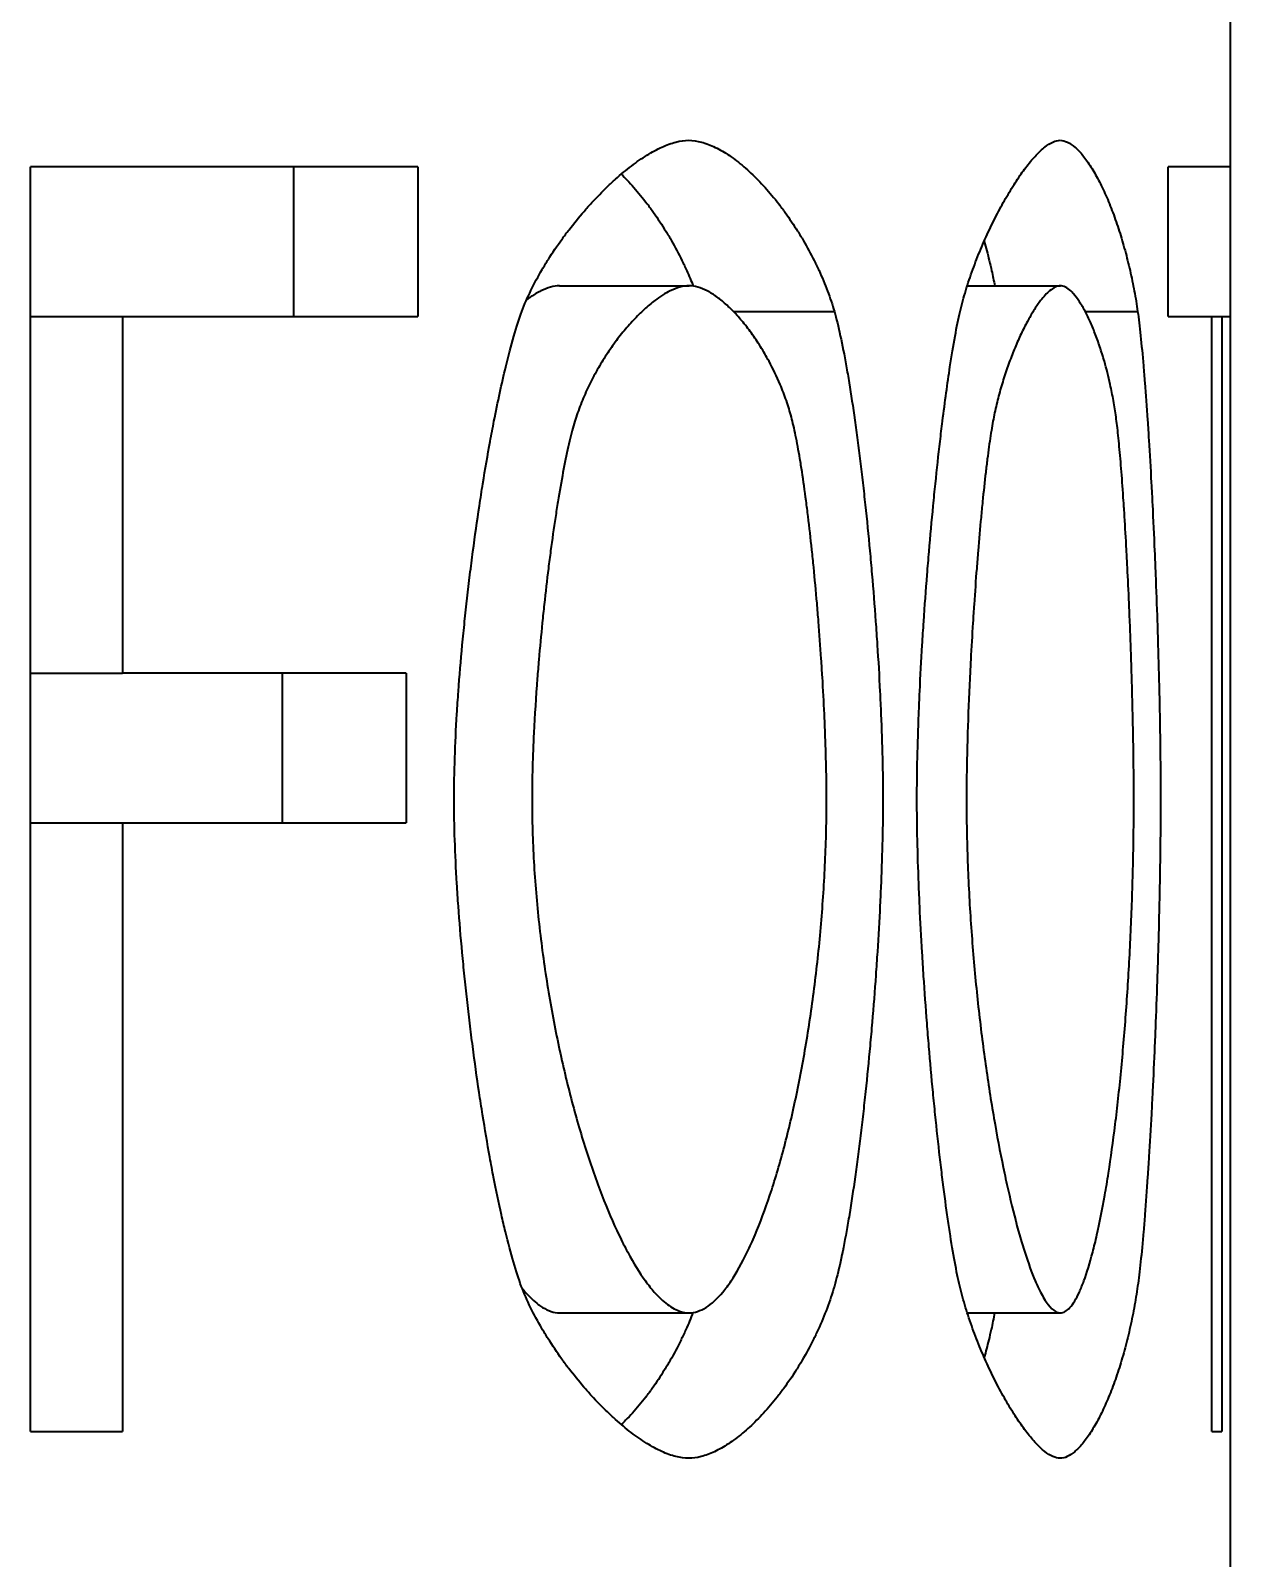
# Model space of a CAD drawing. Header units: millimetres. Extents: x 0 to 51860, y 0 to 5940.
# Drawn here: x 6143.99 to 6152.54, y 3755.83 to 3766.71 of the extents above; entities that cross this region are included whole.
import ezdxf

# ---------------------------------------------------------------- set-up
doc = ezdxf.new("R2010")
doc.units = ezdxf.units.MM
doc.header["$LTSCALE"] = 10
doc.layers.add('가시적인 것(ISO)', color=3, linetype='Continuous', lineweight=40)

msp = doc.modelspace()

# ---------------------------------------------------------------- linework, layer by layer
at = {"layer": '가시적인 것(ISO)'}
for p, q in [((6152.5377, 3765.737), (6152.5377, 3785.3732)), ((6143.9941, 3756.737), (6143.9941, 3765.737)), ((6146.7512, 3765.737), (6143.9941, 3765.737)), ((6145.8663, 3765.737), (6145.8663, 3764.6721)), ((6146.7512, 3765.737), (6146.7512, 3764.6721)), ((6152.0938, 3764.6721), (6152.0938, 3765.737)), ((6152.5377, 3765.737), (6152.0938, 3765.737)), ((6152.5347, 3765.737), (6152.5347, 3764.6721)), ((6152.5377, 3764.6721), (6152.5377, 3765.737)), ((6147.7599, 3764.8909), (6148.6832, 3764.8909)), ((6150.6637, 3764.8909), (6151.3272, 3764.8909)), ((6143.9941, 3764.6721), (6144.6493, 3764.6721)), ((6144.6493, 3764.6721), (6146.7512, 3764.6721)), ((6144.6493, 3764.6721), (6144.6493, 3762.134)), ((6148.9986, 3764.7086), (6149.7176, 3764.7086)), ((6151.5031, 3764.7086), (6151.877, 3764.7086)), ((6152.0938, 3764.6721), (6152.4041, 3764.6721)), ((6152.4041, 3756.737), (6152.4041, 3764.6721)), ((6152.4041, 3764.6721), (6152.477, 3764.6721)), ((6152.477, 3764.6721), (6152.5377, 3764.6721)), ((6152.477, 3764.6721), (6152.477, 3756.737)), ((6152.5377, 3751.3732), (6152.5377, 3764.6721)), ((6143.9941, 3762.134), (6144.6493, 3762.134)), ((6146.6694, 3762.134), (6144.6493, 3762.134)), ((6145.7862, 3762.134), (6145.7862, 3761.0692)), ((6146.6694, 3762.134), (6146.6694, 3761.0692)), ((6143.9941, 3761.0692), (6144.6493, 3761.0692)), ((6144.6493, 3761.0692), (6146.6694, 3761.0692)), ((6144.6493, 3761.0692), (6144.6493, 3756.737)), ((6147.7599, 3757.583), (6148.6832, 3757.583)), ((6150.6638, 3757.583), (6151.3272, 3757.583)), ((6143.9941, 3756.737), (6144.6493, 3756.737)), ((6152.4041, 3756.737), (6152.477, 3756.737))]:
    msp.add_line(p, q, dxfattribs=at)
for points, knots in [([(6147.4918, 3764.7086), (6147.5109, 3764.7584), (6147.5328, 3764.8084), (6147.5571, 3764.8582), (6147.5814, 3764.908), (6147.608, 3764.9575), (6147.6366, 3765.0065), (6147.6509, 3765.031), (6147.6657, 3765.0553), (6147.6809, 3765.0794), (6147.7114, 3765.1277), (6147.7436, 3765.1752), (6147.7771, 3765.2216), (6147.7938, 3765.2447), (6147.8109, 3765.2676), (6147.8282, 3765.2902), (6147.8629, 3765.3353), (6147.8987, 3765.3791), (6147.9353, 3765.4211), (6147.9535, 3765.4422), (6147.9719, 3765.4628), (6147.9905, 3765.4829), (6148.0276, 3765.5232), (6148.0653, 3765.5616), (6148.103, 3765.5977), (6148.1219, 3765.6158), (6148.1408, 3765.6332), (6148.1597, 3765.6501), (6148.1975, 3765.6839), (6148.2353, 3765.7152), (6148.2726, 3765.7437), (6148.2913, 3765.758), (6148.3099, 3765.7715), (6148.3283, 3765.7843), (6148.3652, 3765.8099), (6148.4015, 3765.8325), (6148.4368, 3765.8517), (6148.4545, 3765.8613), (6148.472, 3765.87), (6148.4892, 3765.8779), (6148.5236, 3765.8936), (6148.5569, 3765.9058), (6148.5889, 3765.914), (6148.6209, 3765.9223), (6148.6515, 3765.9266), (6148.6804, 3765.9266)], [0, 0, 0, 0, 0.0833333, 0.0833333, 0.0833333, 0.1666667, 0.1666667, 0.1666667, 0.2083333, 0.2083333, 0.2083333, 0.2916667, 0.2916667, 0.2916667, 0.3333333, 0.3333333, 0.3333333, 0.4166667, 0.4166667, 0.4166667, 0.4583333, 0.4583333, 0.4583333, 0.5416667, 0.5416667, 0.5416667, 0.5833333, 0.5833333, 0.5833333, 0.6666667, 0.6666667, 0.6666667, 0.7083333, 0.7083333, 0.7083333, 0.7916667, 0.7916667, 0.7916667, 0.8333333, 0.8333333, 0.8333333, 0.9166667, 0.9166667, 0.9166667, 1, 1, 1, 1]), ([(6148.6804, 3765.9266), (6148.7098, 3765.9266), (6148.7406, 3765.9221), (6148.7723, 3765.9136), (6148.8039, 3765.9051), (6148.8365, 3765.8926), (6148.8697, 3765.8764), (6148.8863, 3765.8683), (6148.903, 3765.8593), (6148.9198, 3765.8494), (6148.9535, 3765.8297), (6148.9875, 3765.8065), (6149.0216, 3765.7803), (6149.0387, 3765.7672), (6149.0557, 3765.7534), (6149.0727, 3765.7388), (6149.1068, 3765.7097), (6149.1407, 3765.6778), (6149.1742, 3765.6435), (6149.191, 3765.6263), (6149.2076, 3765.6085), (6149.2241, 3765.5902), (6149.2571, 3765.5536), (6149.2895, 3765.5147), (6149.321, 3765.4741), (6149.3367, 3765.4538), (6149.3523, 3765.433), (6149.3675, 3765.4118), (6149.3981, 3765.3695), (6149.4277, 3765.3256), (6149.4559, 3765.2804), (6149.47, 3765.2579), (6149.4839, 3765.235), (6149.4973, 3765.2119), (6149.5242, 3765.1658), (6149.5497, 3765.1186), (6149.5736, 3765.0709), (6149.5855, 3765.047), (6149.597, 3765.023), (6149.6081, 3764.9989), (6149.6302, 3764.9507), (6149.6506, 3764.9021), (6149.6689, 3764.8536), (6149.6872, 3764.8051), (6149.7035, 3764.7566), (6149.7176, 3764.7086)], [0, 0, 0, 0, 0.0833333, 0.0833333, 0.0833333, 0.1666667, 0.1666667, 0.1666667, 0.2083333, 0.2083333, 0.2083333, 0.2916667, 0.2916667, 0.2916667, 0.3333333, 0.3333333, 0.3333333, 0.4166667, 0.4166667, 0.4166667, 0.4583333, 0.4583333, 0.4583333, 0.5416667, 0.5416667, 0.5416667, 0.5833333, 0.5833333, 0.5833333, 0.6666667, 0.6666667, 0.6666667, 0.7083333, 0.7083333, 0.7083333, 0.7916667, 0.7916667, 0.7916667, 0.8333333, 0.8333333, 0.8333333, 0.9166667, 0.9166667, 0.9166667, 1, 1, 1, 1]), ([(6150.6126, 3764.7086), (6150.6245, 3764.7584), (6150.6383, 3764.8084), (6150.6535, 3764.8582), (6150.6686, 3764.908), (6150.6853, 3764.9575), (6150.703, 3765.0065), (6150.7119, 3765.031), (6150.7211, 3765.0553), (6150.7305, 3765.0794), (6150.7494, 3765.1277), (6150.7693, 3765.1752), (6150.7899, 3765.2216), (6150.8002, 3765.2447), (6150.8107, 3765.2676), (6150.8213, 3765.2902), (6150.8426, 3765.3353), (6150.8645, 3765.3791), (6150.8867, 3765.4211), (6150.8978, 3765.4422), (6150.909, 3765.4628), (6150.9202, 3765.4829), (6150.9427, 3765.5232), (6150.9654, 3765.5616), (6150.988, 3765.5977), (6150.9993, 3765.6158), (6151.0107, 3765.6332), (6151.022, 3765.6501), (6151.0445, 3765.6839), (6151.067, 3765.7152), (6151.089, 3765.7437), (6151.1001, 3765.758), (6151.111, 3765.7715), (6151.1219, 3765.7843), (6151.1436, 3765.8099), (6151.1648, 3765.8325), (6151.1854, 3765.8517), (6151.1957, 3765.8613), (6151.2058, 3765.87), (6151.2158, 3765.8779), (6151.2357, 3765.8936), (6151.255, 3765.9058), (6151.2733, 3765.914), (6151.2916, 3765.9223), (6151.3091, 3765.9266), (6151.3256, 3765.9266)], [0, 0, 0, 0, 0.0833333, 0.0833333, 0.0833333, 0.1666667, 0.1666667, 0.1666667, 0.2083333, 0.2083333, 0.2083333, 0.2916667, 0.2916667, 0.2916667, 0.3333333, 0.3333333, 0.3333333, 0.4166667, 0.4166667, 0.4166667, 0.4583333, 0.4583333, 0.4583333, 0.5416667, 0.5416667, 0.5416667, 0.5833333, 0.5833333, 0.5833333, 0.6666667, 0.6666667, 0.6666667, 0.7083333, 0.7083333, 0.7083333, 0.7916667, 0.7916667, 0.7916667, 0.8333333, 0.8333333, 0.8333333, 0.9166667, 0.9166667, 0.9166667, 1, 1, 1, 1]), ([(6151.3256, 3765.9266), (6151.3423, 3765.9266), (6151.3597, 3765.9221), (6151.3775, 3765.9136), (6151.3953, 3765.9051), (6151.4135, 3765.8926), (6151.432, 3765.8764), (6151.4412, 3765.8683), (6151.4505, 3765.8593), (6151.4598, 3765.8494), (6151.4784, 3765.8297), (6151.4971, 3765.8065), (6151.5157, 3765.7803), (6151.525, 3765.7672), (6151.5343, 3765.7534), (6151.5435, 3765.7388), (6151.562, 3765.7097), (6151.5803, 3765.6778), (6151.5982, 3765.6435), (6151.6072, 3765.6263), (6151.616, 3765.6085), (6151.6248, 3765.5902), (6151.6423, 3765.5536), (6151.6594, 3765.5147), (6151.6759, 3765.4741), (6151.6842, 3765.4538), (6151.6923, 3765.433), (6151.7002, 3765.4118), (6151.7161, 3765.3695), (6151.7314, 3765.3256), (6151.7459, 3765.2804), (6151.7531, 3765.2579), (6151.7602, 3765.235), (6151.767, 3765.2119), (6151.7807, 3765.1658), (6151.7936, 3765.1186), (6151.8056, 3765.0709), (6151.8116, 3765.047), (6151.8174, 3765.023), (6151.8229, 3764.9989), (6151.834, 3764.9507), (6151.8441, 3764.9021), (6151.8531, 3764.8536), (6151.8622, 3764.8051), (6151.8702, 3764.7566), (6151.877, 3764.7086)], [0, 0, 0, 0, 0.0833333, 0.0833333, 0.0833333, 0.1666667, 0.1666667, 0.1666667, 0.2083333, 0.2083333, 0.2083333, 0.2916667, 0.2916667, 0.2916667, 0.3333333, 0.3333333, 0.3333333, 0.4166667, 0.4166667, 0.4166667, 0.4583333, 0.4583333, 0.4583333, 0.5416667, 0.5416667, 0.5416667, 0.5833333, 0.5833333, 0.5833333, 0.6666667, 0.6666667, 0.6666667, 0.7083333, 0.7083333, 0.7083333, 0.7916667, 0.7916667, 0.7916667, 0.8333333, 0.8333333, 0.8333333, 0.9166667, 0.9166667, 0.9166667, 1, 1, 1, 1]), ([(6148.1999, 3765.6851), (6148.2137, 3765.6717), (6148.2274, 3765.6578), (6148.2575, 3765.6263), (6148.2738, 3765.6085), (6148.3223, 3765.5536), (6148.3541, 3765.5147), (6148.4004, 3765.4538), (6148.4156, 3765.433), (6148.4606, 3765.3695), (6148.4895, 3765.3256), (6148.5311, 3765.2579), (6148.5446, 3765.235), (6148.5842, 3765.1658), (6148.6092, 3765.1186), (6148.6442, 3765.047), (6148.6555, 3765.023), (6148.6828, 3764.9623), (6148.6983, 3764.9255), (6148.7126, 3764.8887)], [0.38196135, 0.38196135, 0.38196135, 0.38196135, 0.41666667, 0.41666667, 0.45833333, 0.45833333, 0.54166667, 0.54166667, 0.58333333, 0.58333333, 0.66666667, 0.66666667, 0.70833333, 0.70833333, 0.79166667, 0.79166667, 0.83333333, 0.83333333, 0.8965461, 0.8965461, 0.8965461, 0.8965461]), ([(6150.7837, 3765.2075), (6150.7966, 3765.1627), (6150.8088, 3765.117), (6150.8261, 3765.047), (6150.8317, 3765.023), (6150.8452, 3764.963), (6150.8527, 3764.927), (6150.8597, 3764.8909)], [0.71102195, 0.71102195, 0.71102195, 0.71102195, 0.79166667, 0.79166667, 0.83333333, 0.83333333, 0.89529393, 0.89529393, 0.89529393, 0.89529393]), ([(6147.7599, 3764.8909), (6147.7395, 3764.8909), (6147.697, 3764.8846), (6147.64, 3764.8623), (6147.5827, 3764.8311), (6147.5482, 3764.8076), (6147.5256, 3764.7905)], [0, 0, 0, 0, 0.08333333, 0.16666667, 0.20833333, 0.28510511, 0.28510511, 0.28510511, 0.28510511]), ([(6148.6832, 3764.8909), (6148.6625, 3764.8909), (6148.6407, 3764.8878), (6148.6182, 3764.8818), (6148.5957, 3764.8757), (6148.5725, 3764.8668), (6148.5486, 3764.8552), (6148.5129, 3764.8378), (6148.4759, 3764.8145), (6148.4382, 3764.786), (6148.4257, 3764.7765), (6148.4131, 3764.7665), (6148.4004, 3764.7559), (6148.3751, 3764.7347), (6148.3497, 3764.7113), (6148.3243, 3764.686), (6148.3116, 3764.6734), (6148.2989, 3764.6603), (6148.2862, 3764.6467), (6148.261, 3764.6195), (6148.2358, 3764.5906), (6148.2111, 3764.5601), (6148.1988, 3764.5449), (6148.1865, 3764.5293), (6148.1744, 3764.5133), (6148.1501, 3764.4813), (6148.1264, 3764.4479), (6148.1034, 3764.4133), (6148.0919, 3764.3961), (6148.0806, 3764.3785), (6148.0695, 3764.3606), (6148.0473, 3764.3249), (6148.026, 3764.2882), (6148.0058, 3764.2506), (6147.9957, 3764.2318), (6147.9859, 3764.2128), (6147.9764, 3764.1937), (6147.9574, 3764.1553), (6147.9397, 3764.1163), (6147.9234, 3764.0769), (6147.9071, 3764.0374), (6147.8924, 3763.9975), (6147.8793, 3763.9574)], [0, 0, 0, 0, 0.0833333, 0.0833333, 0.0833333, 0.1666667, 0.1666667, 0.1666667, 0.2916667, 0.2916667, 0.2916667, 0.3333333, 0.3333333, 0.3333333, 0.4166667, 0.4166667, 0.4166667, 0.4583333, 0.4583333, 0.4583333, 0.5416667, 0.5416667, 0.5416667, 0.5833333, 0.5833333, 0.5833333, 0.6666667, 0.6666667, 0.6666667, 0.7083333, 0.7083333, 0.7083333, 0.7916667, 0.7916667, 0.7916667, 0.8333333, 0.8333333, 0.8333333, 0.9166667, 0.9166667, 0.9166667, 1, 1, 1, 1]), ([(6149.4112, 3763.9574), (6149.4009, 3763.9963), (6149.389, 3764.0352), (6149.3756, 3764.0738), (6149.3623, 3764.1124), (6149.3476, 3764.1508), (6149.3316, 3764.1886), (6149.3077, 3764.2453), (6149.281, 3764.3008), (6149.2521, 3764.3542), (6149.2425, 3764.372), (6149.2327, 3764.3896), (6149.2226, 3764.4069), (6149.2025, 3764.4414), (6149.1815, 3764.4749), (6149.1599, 3764.5071), (6149.1491, 3764.5232), (6149.1381, 3764.5389), (6149.127, 3764.5543), (6149.1048, 3764.585), (6149.082, 3764.6142), (6149.0589, 3764.6417), (6149.0474, 3764.6554), (6149.0357, 3764.6688), (6149.024, 3764.6816), (6149.0006, 3764.7072), (6148.977, 3764.731), (6148.9533, 3764.7526), (6148.9415, 3764.7634), (6148.9296, 3764.7737), (6148.9178, 3764.7834), (6148.8942, 3764.8028), (6148.8707, 3764.8199), (6148.8475, 3764.8344), (6148.8358, 3764.8416), (6148.8243, 3764.8482), (6148.8129, 3764.8542), (6148.7901, 3764.8661), (6148.7677, 3764.8753), (6148.746, 3764.8815), (6148.7243, 3764.8877), (6148.7033, 3764.8909), (6148.6832, 3764.8909)], [0, 0, 0, 0, 0.0833333, 0.0833333, 0.0833333, 0.1666667, 0.1666667, 0.1666667, 0.2916667, 0.2916667, 0.2916667, 0.3333333, 0.3333333, 0.3333333, 0.4166667, 0.4166667, 0.4166667, 0.4583333, 0.4583333, 0.4583333, 0.5416667, 0.5416667, 0.5416667, 0.5833333, 0.5833333, 0.5833333, 0.6666667, 0.6666667, 0.6666667, 0.7083333, 0.7083333, 0.7083333, 0.7916667, 0.7916667, 0.7916667, 0.8333333, 0.8333333, 0.8333333, 0.9166667, 0.9166667, 0.9166667, 1, 1, 1, 1]), ([(6151.3272, 3764.8909), (6151.3154, 3764.8909), (6151.303, 3764.8878), (6151.2901, 3764.8818), (6151.2772, 3764.8757), (6151.2639, 3764.8668), (6151.2502, 3764.8552), (6151.2296, 3764.8378), (6151.2081, 3764.8145), (6151.1862, 3764.786), (6151.1789, 3764.7765), (6151.1715, 3764.7665), (6151.1642, 3764.7559), (6151.1494, 3764.7347), (6151.1344, 3764.7113), (6151.1195, 3764.686), (6151.112, 3764.6734), (6151.1045, 3764.6603), (6151.0971, 3764.6467), (6151.0821, 3764.6195), (6151.0673, 3764.5906), (6151.0526, 3764.5601), (6151.0452, 3764.5449), (6151.0379, 3764.5293), (6151.0307, 3764.5133), (6151.0162, 3764.4813), (6151.002, 3764.4479), (6150.9882, 3764.4133), (6150.9813, 3764.3961), (6150.9745, 3764.3785), (6150.9679, 3764.3606), (6150.9545, 3764.3249), (6150.9417, 3764.2882), (6150.9295, 3764.2506), (6150.9234, 3764.2318), (6150.9174, 3764.2128), (6150.9117, 3764.1937), (6150.9002, 3764.1553), (6150.8894, 3764.1163), (6150.8795, 3764.0769), (6150.8696, 3764.0374), (6150.8606, 3763.9975), (6150.8526, 3763.9574)], [0, 0, 0, 0, 0.0833333, 0.0833333, 0.0833333, 0.1666667, 0.1666667, 0.1666667, 0.2916667, 0.2916667, 0.2916667, 0.3333333, 0.3333333, 0.3333333, 0.4166667, 0.4166667, 0.4166667, 0.4583333, 0.4583333, 0.4583333, 0.5416667, 0.5416667, 0.5416667, 0.5833333, 0.5833333, 0.5833333, 0.6666667, 0.6666667, 0.6666667, 0.7083333, 0.7083333, 0.7083333, 0.7916667, 0.7916667, 0.7916667, 0.8333333, 0.8333333, 0.8333333, 0.9166667, 0.9166667, 0.9166667, 1, 1, 1, 1]), ([(6151.7229, 3763.9574), (6151.7175, 3763.9963), (6151.7114, 3764.0352), (6151.7044, 3764.0738), (6151.6975, 3764.1124), (6151.6898, 3764.1508), (6151.6815, 3764.1886), (6151.669, 3764.2453), (6151.6549, 3764.3008), (6151.6397, 3764.3542), (6151.6346, 3764.372), (6151.6294, 3764.3896), (6151.624, 3764.4069), (6151.6133, 3764.4414), (6151.6022, 3764.4749), (6151.5906, 3764.5071), (6151.5848, 3764.5232), (6151.5789, 3764.5389), (6151.5729, 3764.5543), (6151.5609, 3764.585), (6151.5486, 3764.6142), (6151.536, 3764.6417), (6151.5298, 3764.6554), (6151.5234, 3764.6688), (6151.517, 3764.6816), (6151.5043, 3764.7072), (6151.4913, 3764.731), (6151.4783, 3764.7526), (6151.4717, 3764.7634), (6151.4652, 3764.7737), (6151.4587, 3764.7834), (6151.4456, 3764.8028), (6151.4325, 3764.8199), (6151.4196, 3764.8344), (6151.4131, 3764.8416), (6151.4067, 3764.8482), (6151.4003, 3764.8542), (6151.3875, 3764.8661), (6151.3749, 3764.8753), (6151.3627, 3764.8815), (6151.3505, 3764.8877), (6151.3386, 3764.8909), (6151.3272, 3764.8909)], [0, 0, 0, 0, 0.0833333, 0.0833333, 0.0833333, 0.1666667, 0.1666667, 0.1666667, 0.2916667, 0.2916667, 0.2916667, 0.3333333, 0.3333333, 0.3333333, 0.4166667, 0.4166667, 0.4166667, 0.4583333, 0.4583333, 0.4583333, 0.5416667, 0.5416667, 0.5416667, 0.5833333, 0.5833333, 0.5833333, 0.6666667, 0.6666667, 0.6666667, 0.7083333, 0.7083333, 0.7083333, 0.7916667, 0.7916667, 0.7916667, 0.8333333, 0.8333333, 0.8333333, 0.9166667, 0.9166667, 0.9166667, 1, 1, 1, 1]), ([(6147.01, 3761.237), (6147.01, 3761.3312), (6147.0136, 3761.5278), (6147.0261, 3761.7892), (6147.0441, 3762.0586), (6147.0626, 3762.2791), (6147.0902, 3762.5573), (6147.1156, 3762.7804), (6147.1509, 3763.0562), (6147.1817, 3763.2731), (6147.2229, 3763.5357), (6147.2576, 3763.7375), (6147.3118, 3764.0234), (6147.3868, 3764.3709), (6147.4541, 3764.6053), (6147.4918, 3764.7086)], [0, 0, 0, 0, 0.0833333, 0.1666667, 0.2083333, 0.2916667, 0.3333333, 0.4166667, 0.4583333, 0.5416667, 0.5833333, 0.6666667, 0.7083333, 0.8333333, 1, 1, 1, 1]), ([(6149.7176, 3764.7086), (6149.7316, 3764.6588), (6149.7457, 3764.6009), (6149.7598, 3764.5361), (6149.7739, 3764.4713), (6149.788, 3764.3995), (6149.8019, 3764.3218), (6149.8088, 3764.2829), (6149.8157, 3764.2426), (6149.8226, 3764.2009), (6149.8363, 3764.1174), (6149.8498, 3764.0286), (6149.863, 3763.9354), (6149.8696, 3763.8887), (6149.8761, 3763.841), (6149.8825, 3763.7923), (6149.8953, 3763.695), (6149.9078, 3763.5937), (6149.9197, 3763.4896), (6149.9257, 3763.4375), (6149.9315, 3763.3847), (6149.9373, 3763.3314), (6149.9487, 3763.2247), (6149.9596, 3763.1156), (6149.9698, 3763.0053), (6149.975, 3762.9501), (6149.9799, 3762.8946), (6149.9847, 3762.8389), (6149.9943, 3762.7275), (6150.0032, 3762.6153), (6150.0112, 3762.5033), (6150.0153, 3762.4473), (6150.0191, 3762.3914), (6150.0227, 3762.3357), (6150.03, 3762.2242), (6150.0364, 3762.1135), (6150.0418, 3762.0045), (6150.0445, 3761.9501), (6150.047, 3761.896), (6150.0492, 3761.8426), (6150.0537, 3761.7357), (6150.0572, 3761.6311), (6150.0595, 3761.5298), (6150.0618, 3761.4285), (6150.0631, 3761.3306), (6150.0631, 3761.237)], [0, 0, 0, 0, 0.0833333, 0.0833333, 0.0833333, 0.1666667, 0.1666667, 0.1666667, 0.2083333, 0.2083333, 0.2083333, 0.2916667, 0.2916667, 0.2916667, 0.3333333, 0.3333333, 0.3333333, 0.4166667, 0.4166667, 0.4166667, 0.4583333, 0.4583333, 0.4583333, 0.5416667, 0.5416667, 0.5416667, 0.5833333, 0.5833333, 0.5833333, 0.6666667, 0.6666667, 0.6666667, 0.7083333, 0.7083333, 0.7083333, 0.7916667, 0.7916667, 0.7916667, 0.8333333, 0.8333333, 0.8333333, 0.9166667, 0.9166667, 0.9166667, 1, 1, 1, 1]), ([(6150.3056, 3761.237), (6150.3056, 3761.3312), (6150.3079, 3761.5278), (6150.316, 3761.7892), (6150.3276, 3762.0586), (6150.3395, 3762.2791), (6150.3572, 3762.5573), (6150.3736, 3762.7804), (6150.3963, 3763.0562), (6150.416, 3763.2731), (6150.4423, 3763.5357), (6150.4645, 3763.7375), (6150.4989, 3764.0234), (6150.5465, 3764.3709), (6150.5889, 3764.6053), (6150.6126, 3764.7086)], [0, 0, 0, 0, 0.0833333, 0.1666667, 0.2083333, 0.2916667, 0.3333333, 0.4166667, 0.4583333, 0.5416667, 0.5833333, 0.6666667, 0.7083333, 0.8333333, 1, 1, 1, 1]), ([(6151.877, 3764.7086), (6151.8839, 3764.6588), (6151.8908, 3764.6009), (6151.8976, 3764.5361), (6151.9045, 3764.4713), (6151.9113, 3764.3995), (6151.918, 3764.3218), (6151.9213, 3764.2829), (6151.9246, 3764.2426), (6151.9279, 3764.2009), (6151.9345, 3764.1174), (6151.9409, 3764.0286), (6151.9472, 3763.9354), (6151.9503, 3763.8887), (6151.9534, 3763.841), (6151.9564, 3763.7923), (6151.9625, 3763.695), (6151.9683, 3763.5937), (6151.9739, 3763.4896), (6151.9767, 3763.4375), (6151.9795, 3763.3847), (6151.9821, 3763.3314), (6151.9875, 3763.2247), (6151.9925, 3763.1156), (6151.9973, 3763.0053), (6151.9997, 3762.9501), (6152.002, 3762.8946), (6152.0042, 3762.8389), (6152.0086, 3762.7275), (6152.0127, 3762.6153), (6152.0164, 3762.5033), (6152.0182, 3762.4473), (6152.02, 3762.3914), (6152.0217, 3762.3357), (6152.025, 3762.2242), (6152.0279, 3762.1135), (6152.0304, 3762.0045), (6152.0316, 3761.9501), (6152.0327, 3761.896), (6152.0338, 3761.8426), (6152.0358, 3761.7357), (6152.0373, 3761.6311), (6152.0384, 3761.5298), (6152.0395, 3761.4285), (6152.04, 3761.3306), (6152.04, 3761.237)], [0, 0, 0, 0, 0.0833333, 0.0833333, 0.0833333, 0.1666667, 0.1666667, 0.1666667, 0.2083333, 0.2083333, 0.2083333, 0.2916667, 0.2916667, 0.2916667, 0.3333333, 0.3333333, 0.3333333, 0.4166667, 0.4166667, 0.4166667, 0.4583333, 0.4583333, 0.4583333, 0.5416667, 0.5416667, 0.5416667, 0.5833333, 0.5833333, 0.5833333, 0.6666667, 0.6666667, 0.6666667, 0.7083333, 0.7083333, 0.7083333, 0.7916667, 0.7916667, 0.7916667, 0.8333333, 0.8333333, 0.8333333, 0.9166667, 0.9166667, 0.9166667, 1, 1, 1, 1]), ([(6147.8793, 3763.9574), (6147.8668, 3763.9191), (6147.8542, 3763.8744), (6147.8416, 3763.824), (6147.829, 3763.7737), (6147.8164, 3763.7178), (6147.8039, 3763.6571), (6147.7977, 3763.6268), (6147.7915, 3763.5952), (6147.7853, 3763.5626), (6147.773, 3763.4973), (6147.7608, 3763.4277), (6147.7489, 3763.3546), (6147.7429, 3763.318), (6147.737, 3763.2806), (6147.7312, 3763.2424), (6147.7195, 3763.1659), (6147.7082, 3763.0864), (6147.6973, 3763.0045), (6147.6918, 3762.9636), (6147.6865, 3762.9221), (6147.6812, 3762.8802), (6147.6708, 3762.7963), (6147.6608, 3762.7105), (6147.6513, 3762.6238), (6147.6466, 3762.5804), (6147.642, 3762.5367), (6147.6376, 3762.4929), (6147.6288, 3762.4053), (6147.6205, 3762.3171), (6147.613, 3762.2291), (6147.6093, 3762.1851), (6147.6057, 3762.1412), (6147.6024, 3762.0974), (6147.5923, 3761.9661), (6147.5839, 3761.8361), (6147.5777, 3761.7105), (6147.5693, 3761.5429), (6147.5648, 3761.3828), (6147.5648, 3761.237)], [0, 0, 0, 0, 0.0833333, 0.0833333, 0.0833333, 0.1666667, 0.1666667, 0.1666667, 0.2083333, 0.2083333, 0.2083333, 0.2916667, 0.2916667, 0.2916667, 0.3333333, 0.3333333, 0.3333333, 0.4166667, 0.4166667, 0.4166667, 0.4583333, 0.4583333, 0.4583333, 0.5416667, 0.5416667, 0.5416667, 0.5833333, 0.5833333, 0.5833333, 0.6666667, 0.6666667, 0.6666667, 0.7083333, 0.7083333, 0.7083333, 0.8333333, 0.8333333, 0.8333333, 1, 1, 1, 1]), ([(6149.6619, 3761.237), (6149.6619, 3761.3111), (6149.661, 3761.3886), (6149.6593, 3761.4688), (6149.6576, 3761.5489), (6149.6551, 3761.6316), (6149.6518, 3761.716), (6149.6502, 3761.7582), (6149.6484, 3761.8009), (6149.6464, 3761.8439), (6149.6424, 3761.9299), (6149.6377, 3762.0173), (6149.6324, 3762.1051), (6149.6298, 3762.1491), (6149.627, 3762.1931), (6149.624, 3762.2372), (6149.6182, 3762.3254), (6149.6117, 3762.4137), (6149.6047, 3762.5013), (6149.6012, 3762.5452), (6149.5976, 3762.5888), (6149.5939, 3762.6321), (6149.5864, 3762.7188), (6149.5785, 3762.8044), (6149.5702, 3762.8881), (6149.566, 3762.9299), (6149.5618, 3762.9713), (6149.5574, 3763.0121), (6149.5488, 3763.0936), (6149.5397, 3763.1728), (6149.5304, 3763.2488), (6149.5258, 3763.2869), (6149.5211, 3763.3241), (6149.5163, 3763.3604), (6149.5068, 3763.4331), (6149.497, 3763.5022), (6149.4871, 3763.5669), (6149.4821, 3763.5993), (6149.4771, 3763.6306), (6149.4721, 3763.6606), (6149.4621, 3763.7208), (6149.4519, 3763.7761), (6149.4417, 3763.8259), (6149.4316, 3763.8756), (6149.4214, 3763.9197), (6149.4112, 3763.9574)], [0, 0, 0, 0, 0.0833333, 0.0833333, 0.0833333, 0.1666667, 0.1666667, 0.1666667, 0.2083333, 0.2083333, 0.2083333, 0.2916667, 0.2916667, 0.2916667, 0.3333333, 0.3333333, 0.3333333, 0.4166667, 0.4166667, 0.4166667, 0.4583333, 0.4583333, 0.4583333, 0.5416667, 0.5416667, 0.5416667, 0.5833333, 0.5833333, 0.5833333, 0.6666667, 0.6666667, 0.6666667, 0.7083333, 0.7083333, 0.7083333, 0.7916667, 0.7916667, 0.7916667, 0.8333333, 0.8333333, 0.8333333, 0.9166667, 0.9166667, 0.9166667, 1, 1, 1, 1]), ([(6150.8526, 3763.9574), (6150.8449, 3763.9191), (6150.8372, 3763.8744), (6150.8295, 3763.824), (6150.8218, 3763.7737), (6150.8141, 3763.7178), (6150.8064, 3763.6571), (6150.8026, 3763.6268), (6150.7988, 3763.5952), (6150.795, 3763.5626), (6150.7874, 3763.4973), (6150.7799, 3763.4277), (6150.7725, 3763.3546), (6150.7688, 3763.318), (6150.7652, 3763.2806), (6150.7616, 3763.2424), (6150.7544, 3763.1659), (6150.7474, 3763.0864), (6150.7407, 3763.0045), (6150.7373, 3762.9636), (6150.734, 3762.9221), (6150.7307, 3762.8802), (6150.7242, 3762.7963), (6150.718, 3762.7105), (6150.7122, 3762.6238), (6150.7092, 3762.5804), (6150.7064, 3762.5367), (6150.7036, 3762.4929), (6150.6981, 3762.4053), (6150.693, 3762.3171), (6150.6884, 3762.2291), (6150.686, 3762.1851), (6150.6838, 3762.1412), (6150.6817, 3762.0974), (6150.6754, 3761.9661), (6150.6702, 3761.8361), (6150.6663, 3761.7105), (6150.6611, 3761.5429), (6150.6583, 3761.3828), (6150.6583, 3761.237)], [0, 0, 0, 0, 0.0833333, 0.0833333, 0.0833333, 0.1666667, 0.1666667, 0.1666667, 0.2083333, 0.2083333, 0.2083333, 0.2916667, 0.2916667, 0.2916667, 0.3333333, 0.3333333, 0.3333333, 0.4166667, 0.4166667, 0.4166667, 0.4583333, 0.4583333, 0.4583333, 0.5416667, 0.5416667, 0.5416667, 0.5833333, 0.5833333, 0.5833333, 0.6666667, 0.6666667, 0.6666667, 0.7083333, 0.7083333, 0.7083333, 0.8333333, 0.8333333, 0.8333333, 1, 1, 1, 1]), ([(6151.8497, 3761.237), (6151.8497, 3761.3111), (6151.8492, 3761.3886), (6151.8484, 3761.4688), (6151.8475, 3761.5489), (6151.8463, 3761.6316), (6151.8447, 3761.716), (6151.8439, 3761.7582), (6151.843, 3761.8009), (6151.842, 3761.8439), (6151.84, 3761.9299), (6151.8377, 3762.0173), (6151.8351, 3762.1051), (6151.8337, 3762.1491), (6151.8323, 3762.1931), (6151.8309, 3762.2372), (6151.8279, 3762.3254), (6151.8247, 3762.4137), (6151.8212, 3762.5013), (6151.8195, 3762.5452), (6151.8177, 3762.5888), (6151.8158, 3762.6321), (6151.8121, 3762.7188), (6151.8081, 3762.8044), (6151.8039, 3762.8881), (6151.8018, 3762.9299), (6151.7997, 3762.9713), (6151.7975, 3763.0121), (6151.7931, 3763.0936), (6151.7886, 3763.1728), (6151.7839, 3763.2488), (6151.7815, 3763.2869), (6151.7791, 3763.3241), (6151.7767, 3763.3604), (6151.7718, 3763.4331), (6151.7669, 3763.5022), (6151.7618, 3763.5669), (6151.7593, 3763.5993), (6151.7567, 3763.6306), (6151.7542, 3763.6606), (6151.749, 3763.7208), (6151.7438, 3763.7761), (6151.7386, 3763.8259), (6151.7334, 3763.8756), (6151.7281, 3763.9197), (6151.7229, 3763.9574)], [0, 0, 0, 0, 0.0833333, 0.0833333, 0.0833333, 0.1666667, 0.1666667, 0.1666667, 0.2083333, 0.2083333, 0.2083333, 0.2916667, 0.2916667, 0.2916667, 0.3333333, 0.3333333, 0.3333333, 0.4166667, 0.4166667, 0.4166667, 0.4583333, 0.4583333, 0.4583333, 0.5416667, 0.5416667, 0.5416667, 0.5833333, 0.5833333, 0.5833333, 0.6666667, 0.6666667, 0.6666667, 0.7083333, 0.7083333, 0.7083333, 0.7916667, 0.7916667, 0.7916667, 0.8333333, 0.8333333, 0.8333333, 0.9166667, 0.9166667, 0.9166667, 1, 1, 1, 1]), ([(6147.4886, 3757.7726), (6147.4697, 3757.8225), (6147.4507, 3757.8803), (6147.4317, 3757.9452), (6147.4127, 3758.0101), (6147.3937, 3758.082), (6147.3748, 3758.1599), (6147.3653, 3758.1988), (6147.3559, 3758.2393), (6147.3465, 3758.281), (6147.3278, 3758.3646), (6147.3093, 3758.4536), (6147.2912, 3758.547), (6147.2822, 3758.5937), (6147.2732, 3758.6415), (6147.2643, 3758.6902), (6147.2466, 3758.7877), (6147.2294, 3758.8891), (6147.2128, 3758.9933), (6147.2044, 3759.0454), (6147.1963, 3759.0982), (6147.1883, 3759.1516), (6147.1723, 3759.2584), (6147.157, 3759.3674), (6147.1426, 3759.4777), (6147.1354, 3759.5329), (6147.1284, 3759.5883), (6147.1216, 3759.644), (6147.1081, 3759.7553), (6147.0955, 3759.8673), (6147.0841, 3759.979), (6147.0783, 3760.0348), (6147.0729, 3760.0906), (6147.0677, 3760.1462), (6147.0574, 3760.2573), (6147.0482, 3760.3675), (6147.0405, 3760.4759), (6147.0366, 3760.5301), (6147.033, 3760.5838), (6147.0298, 3760.6369), (6147.0234, 3760.7432), (6147.0185, 3760.847), (6147.0151, 3760.9473), (6147.0118, 3761.0477), (6147.01, 3761.1446), (6147.01, 3761.237)], [0, 0, 0, 0, 0.0833333, 0.0833333, 0.0833333, 0.1666667, 0.1666667, 0.1666667, 0.2083333, 0.2083333, 0.2083333, 0.2916667, 0.2916667, 0.2916667, 0.3333333, 0.3333333, 0.3333333, 0.4166667, 0.4166667, 0.4166667, 0.4583333, 0.4583333, 0.4583333, 0.5416667, 0.5416667, 0.5416667, 0.5833333, 0.5833333, 0.5833333, 0.6666667, 0.6666667, 0.6666667, 0.7083333, 0.7083333, 0.7083333, 0.7916667, 0.7916667, 0.7916667, 0.8333333, 0.8333333, 0.8333333, 0.9166667, 0.9166667, 0.9166667, 1, 1, 1, 1]), ([(6147.5648, 3761.237), (6147.5648, 3761.0893), (6147.5693, 3760.9408), (6147.5778, 3760.7928), (6147.5863, 3760.6447), (6147.5988, 3760.497), (6147.6149, 3760.3509), (6147.623, 3760.2779), (6147.6319, 3760.2052), (6147.6417, 3760.133), (6147.6613, 3759.9888), (6147.6841, 3759.8466), (6147.7098, 3759.7077), (6147.7227, 3759.6382), (6147.7362, 3759.5696), (6147.7504, 3759.5019), (6147.7788, 3759.3666), (6147.8098, 3759.2351), (6147.8428, 3759.1087), (6147.8593, 3759.0454), (6147.8764, 3758.9834), (6147.8939, 3758.9228), (6147.9289, 3758.8016), (6147.9657, 3758.686), (6148.0039, 3758.5771), (6148.023, 3758.5227), (6148.0425, 3758.4699), (6148.0622, 3758.419), (6148.1017, 3758.3171), (6148.1422, 3758.2226), (6148.1835, 3758.1365), (6148.2041, 3758.0934), (6148.2249, 3758.0525), (6148.2458, 3758.0138), (6148.2876, 3757.9364), (6148.3298, 3757.8681), (6148.3721, 3757.81), (6148.3932, 3757.7809), (6148.4143, 3757.7544), (6148.4354, 3757.7306), (6148.4671, 3757.6948), (6148.4986, 3757.6651), (6148.5299, 3757.642), (6148.5611, 3757.6188), (6148.5921, 3757.6022), (6148.6227, 3757.5926), (6148.6431, 3757.5863), (6148.6633, 3757.583), (6148.6832, 3757.583)], [0, 0, 0, 0, 0.0833333, 0.0833333, 0.0833333, 0.1666667, 0.1666667, 0.1666667, 0.2083333, 0.2083333, 0.2083333, 0.2916667, 0.2916667, 0.2916667, 0.3333333, 0.3333333, 0.3333333, 0.4166667, 0.4166667, 0.4166667, 0.4583333, 0.4583333, 0.4583333, 0.5416667, 0.5416667, 0.5416667, 0.5833333, 0.5833333, 0.5833333, 0.6666667, 0.6666667, 0.6666667, 0.7083333, 0.7083333, 0.7083333, 0.7916667, 0.7916667, 0.7916667, 0.8333333, 0.8333333, 0.8333333, 0.8958333, 0.8958333, 0.8958333, 0.9583333, 0.9583333, 0.9583333, 1, 1, 1, 1]), ([(6148.6832, 3757.583), (6148.7032, 3757.583), (6148.7232, 3757.5863), (6148.7433, 3757.5926), (6148.7634, 3757.599), (6148.7835, 3757.6085), (6148.8035, 3757.621), (6148.8437, 3757.646), (6148.8838, 3757.6829), (6148.9234, 3757.7306), (6148.9432, 3757.7544), (6148.9629, 3757.7809), (6148.9825, 3757.81), (6149.0216, 3757.8681), (6149.06, 3757.9364), (6149.0975, 3758.0138), (6149.1163, 3758.0525), (6149.1348, 3758.0934), (6149.153, 3758.1365), (6149.1894, 3758.2226), (6149.2248, 3758.3171), (6149.2586, 3758.419), (6149.2756, 3758.4699), (6149.2921, 3758.5227), (6149.3083, 3758.5771), (6149.3407, 3758.686), (6149.3714, 3758.8016), (6149.4003, 3758.9228), (6149.4148, 3758.9834), (6149.4288, 3759.0454), (6149.4422, 3759.1087), (6149.4692, 3759.2351), (6149.4941, 3759.3666), (6149.5168, 3759.5019), (6149.5281, 3759.5696), (6149.5389, 3759.6382), (6149.5491, 3759.7077), (6149.5694, 3759.8466), (6149.5873, 3759.9888), (6149.6025, 3760.133), (6149.6101, 3760.2052), (6149.6171, 3760.2779), (6149.6233, 3760.3509), (6149.6358, 3760.497), (6149.6454, 3760.6447), (6149.6519, 3760.7928), (6149.6585, 3760.9408), (6149.6619, 3761.0893), (6149.6619, 3761.237)], [0, 0, 0, 0, 0.0416667, 0.0416667, 0.0416667, 0.0833333, 0.0833333, 0.0833333, 0.1666667, 0.1666667, 0.1666667, 0.2083333, 0.2083333, 0.2083333, 0.2916667, 0.2916667, 0.2916667, 0.3333333, 0.3333333, 0.3333333, 0.4166667, 0.4166667, 0.4166667, 0.4583333, 0.4583333, 0.4583333, 0.5416667, 0.5416667, 0.5416667, 0.5833333, 0.5833333, 0.5833333, 0.6666667, 0.6666667, 0.6666667, 0.7083333, 0.7083333, 0.7083333, 0.7916667, 0.7916667, 0.7916667, 0.8333333, 0.8333333, 0.8333333, 0.9166667, 0.9166667, 0.9166667, 1, 1, 1, 1]), ([(6150.0631, 3761.237), (6150.0631, 3761.1458), (6150.0619, 3761.0499), (6150.0596, 3760.9504), (6150.0573, 3760.8509), (6150.0539, 3760.7477), (6150.0496, 3760.642), (6150.0474, 3760.5891), (6150.0449, 3760.5356), (6150.0423, 3760.4816), (6150.0369, 3760.3736), (6150.0307, 3760.2636), (6150.0235, 3760.1526), (6150.02, 3760.0971), (6150.0162, 3760.0413), (6150.0122, 3759.9855), (6150.0043, 3759.8738), (6149.9955, 3759.7617), (6149.9861, 3759.6502), (6149.9814, 3759.5945), (6149.9765, 3759.5389), (6149.9714, 3759.4836), (6149.9613, 3759.3731), (6149.9505, 3759.2637), (6149.9391, 3759.1566), (6149.9334, 3759.103), (6149.9276, 3759.05), (6149.9217, 3758.9978), (6149.9098, 3758.8932), (6149.8974, 3758.7914), (6149.8846, 3758.6935), (6149.8782, 3758.6445), (6149.8717, 3758.5965), (6149.8651, 3758.5496), (6149.8518, 3758.4558), (6149.8383, 3758.3665), (6149.8245, 3758.2825), (6149.8175, 3758.2406), (6149.8106, 3758.2), (6149.8035, 3758.1609), (6149.7895, 3758.0827), (6149.7752, 3758.0106), (6149.7608, 3757.9455), (6149.7465, 3757.8804), (6149.732, 3757.8225), (6149.7176, 3757.7726)], [0, 0, 0, 0, 0.0833333, 0.0833333, 0.0833333, 0.1666667, 0.1666667, 0.1666667, 0.2083333, 0.2083333, 0.2083333, 0.2916667, 0.2916667, 0.2916667, 0.3333333, 0.3333333, 0.3333333, 0.4166667, 0.4166667, 0.4166667, 0.4583333, 0.4583333, 0.4583333, 0.5416667, 0.5416667, 0.5416667, 0.5833333, 0.5833333, 0.5833333, 0.6666667, 0.6666667, 0.6666667, 0.7083333, 0.7083333, 0.7083333, 0.7916667, 0.7916667, 0.7916667, 0.8333333, 0.8333333, 0.8333333, 0.9166667, 0.9166667, 0.9166667, 1, 1, 1, 1]), ([(6150.6106, 3757.7726), (6150.5987, 3757.8225), (6150.5868, 3757.8803), (6150.5748, 3757.9452), (6150.5628, 3758.0101), (6150.5508, 3758.082), (6150.5388, 3758.1599), (6150.5328, 3758.1988), (6150.5269, 3758.2393), (6150.521, 3758.281), (6150.5091, 3758.3646), (6150.4974, 3758.4536), (6150.4858, 3758.547), (6150.4801, 3758.5937), (6150.4744, 3758.6415), (6150.4687, 3758.6902), (6150.4575, 3758.7877), (6150.4465, 3758.8891), (6150.4358, 3758.9933), (6150.4305, 3759.0454), (6150.4253, 3759.0982), (6150.4202, 3759.1516), (6150.41, 3759.2584), (6150.4002, 3759.3674), (6150.3909, 3759.4777), (6150.3863, 3759.5329), (6150.3818, 3759.5883), (6150.3775, 3759.644), (6150.3688, 3759.7553), (6150.3607, 3759.8673), (6150.3533, 3759.979), (6150.3496, 3760.0348), (6150.3461, 3760.0906), (6150.3428, 3760.1462), (6150.3361, 3760.2573), (6150.3302, 3760.3675), (6150.3252, 3760.4759), (6150.3227, 3760.5301), (6150.3204, 3760.5838), (6150.3184, 3760.6369), (6150.3142, 3760.7432), (6150.311, 3760.847), (6150.3089, 3760.9473), (6150.3067, 3761.0477), (6150.3056, 3761.1446), (6150.3056, 3761.237)], [0, 0, 0, 0, 0.0833333, 0.0833333, 0.0833333, 0.1666667, 0.1666667, 0.1666667, 0.2083333, 0.2083333, 0.2083333, 0.2916667, 0.2916667, 0.2916667, 0.3333333, 0.3333333, 0.3333333, 0.4166667, 0.4166667, 0.4166667, 0.4583333, 0.4583333, 0.4583333, 0.5416667, 0.5416667, 0.5416667, 0.5833333, 0.5833333, 0.5833333, 0.6666667, 0.6666667, 0.6666667, 0.7083333, 0.7083333, 0.7083333, 0.7916667, 0.7916667, 0.7916667, 0.8333333, 0.8333333, 0.8333333, 0.9166667, 0.9166667, 0.9166667, 1, 1, 1, 1]), ([(6150.6583, 3761.237), (6150.6583, 3761.0893), (6150.6611, 3760.9408), (6150.6664, 3760.7928), (6150.6717, 3760.6447), (6150.6795, 3760.497), (6150.6895, 3760.3509), (6150.6946, 3760.2779), (6150.7001, 3760.2052), (6150.7062, 3760.133), (6150.7183, 3759.9888), (6150.7325, 3759.8466), (6150.7484, 3759.7077), (6150.7564, 3759.6382), (6150.7647, 3759.5696), (6150.7735, 3759.5019), (6150.791, 3759.3666), (6150.81, 3759.2351), (6150.8303, 3759.1087), (6150.8404, 3759.0454), (6150.8508, 3758.9834), (6150.8615, 3758.9228), (6150.8828, 3758.8016), (6150.9052, 3758.686), (6150.9283, 3758.5771), (6150.9399, 3758.5227), (6150.9516, 3758.4699), (6150.9635, 3758.419), (6150.9872, 3758.3171), (6151.0115, 3758.2226), (6151.0361, 3758.1365), (6151.0484, 3758.0934), (6151.0607, 3758.0525), (6151.0731, 3758.0138), (6151.0979, 3757.9364), (6151.1228, 3757.8681), (6151.1476, 3757.81), (6151.1599, 3757.7809), (6151.1723, 3757.7544), (6151.1846, 3757.7306), (6151.203, 3757.6948), (6151.2213, 3757.6651), (6151.2393, 3757.642), (6151.2574, 3757.6188), (6151.2752, 3757.6022), (6151.2927, 3757.5926), (6151.3043, 3757.5863), (6151.3158, 3757.583), (6151.3272, 3757.583)], [0, 0, 0, 0, 0.0833333, 0.0833333, 0.0833333, 0.1666667, 0.1666667, 0.1666667, 0.2083333, 0.2083333, 0.2083333, 0.2916667, 0.2916667, 0.2916667, 0.3333333, 0.3333333, 0.3333333, 0.4166667, 0.4166667, 0.4166667, 0.4583333, 0.4583333, 0.4583333, 0.5416667, 0.5416667, 0.5416667, 0.5833333, 0.5833333, 0.5833333, 0.6666667, 0.6666667, 0.6666667, 0.7083333, 0.7083333, 0.7083333, 0.7916667, 0.7916667, 0.7916667, 0.8333333, 0.8333333, 0.8333333, 0.8958333, 0.8958333, 0.8958333, 0.9583333, 0.9583333, 0.9583333, 1, 1, 1, 1]), ([(6151.3272, 3757.583), (6151.3385, 3757.583), (6151.3498, 3757.5863), (6151.3612, 3757.5926), (6151.3725, 3757.599), (6151.3838, 3757.6085), (6151.395, 3757.621), (6151.4176, 3757.646), (6151.4399, 3757.6829), (6151.4618, 3757.7306), (6151.4727, 3757.7544), (6151.4836, 3757.7809), (6151.4943, 3757.81), (6151.5158, 3757.8681), (6151.5367, 3757.9364), (6151.557, 3758.0138), (6151.5671, 3758.0525), (6151.5771, 3758.0934), (6151.5868, 3758.1365), (6151.6064, 3758.2226), (6151.6252, 3758.3171), (6151.6431, 3758.419), (6151.6521, 3758.4699), (6151.6608, 3758.5227), (6151.6693, 3758.5771), (6151.6863, 3758.686), (6151.7023, 3758.8016), (6151.7172, 3758.9228), (6151.7247, 3758.9834), (6151.7319, 3759.0454), (6151.7389, 3759.1087), (6151.7527, 3759.2351), (6151.7654, 3759.3666), (6151.7769, 3759.5019), (6151.7827, 3759.5696), (6151.7881, 3759.6382), (6151.7933, 3759.7077), (6151.8035, 3759.8466), (6151.8125, 3759.9888), (6151.8201, 3760.133), (6151.8239, 3760.2052), (6151.8274, 3760.2779), (6151.8305, 3760.3509), (6151.8367, 3760.497), (6151.8415, 3760.6447), (6151.8447, 3760.7928), (6151.848, 3760.9408), (6151.8497, 3761.0893), (6151.8497, 3761.237)], [0, 0, 0, 0, 0.0416667, 0.0416667, 0.0416667, 0.0833333, 0.0833333, 0.0833333, 0.1666667, 0.1666667, 0.1666667, 0.2083333, 0.2083333, 0.2083333, 0.2916667, 0.2916667, 0.2916667, 0.3333333, 0.3333333, 0.3333333, 0.4166667, 0.4166667, 0.4166667, 0.4583333, 0.4583333, 0.4583333, 0.5416667, 0.5416667, 0.5416667, 0.5833333, 0.5833333, 0.5833333, 0.6666667, 0.6666667, 0.6666667, 0.7083333, 0.7083333, 0.7083333, 0.7916667, 0.7916667, 0.7916667, 0.8333333, 0.8333333, 0.8333333, 0.9166667, 0.9166667, 0.9166667, 1, 1, 1, 1]), ([(6152.04, 3761.237), (6152.04, 3761.1458), (6152.0395, 3761.0499), (6152.0384, 3760.9504), (6152.0374, 3760.8509), (6152.0359, 3760.7477), (6152.0339, 3760.642), (6152.0329, 3760.5891), (6152.0318, 3760.5356), (6152.0306, 3760.4816), (6152.0282, 3760.3736), (6152.0253, 3760.2636), (6152.022, 3760.1526), (6152.0204, 3760.0971), (6152.0187, 3760.0413), (6152.0169, 3759.9855), (6152.0132, 3759.8738), (6152.0092, 3759.7617), (6152.0048, 3759.6502), (6152.0026, 3759.5945), (6152.0004, 3759.5389), (6151.998, 3759.4836), (6151.9933, 3759.3731), (6151.9883, 3759.2637), (6151.983, 3759.1566), (6151.9804, 3759.103), (6151.9776, 3759.05), (6151.9749, 3758.9978), (6151.9693, 3758.8932), (6151.9634, 3758.7914), (6151.9574, 3758.6935), (6151.9544, 3758.6445), (6151.9513, 3758.5965), (6151.9481, 3758.5496), (6151.9419, 3758.4558), (6151.9354, 3758.3665), (6151.9288, 3758.2825), (6151.9255, 3758.2406), (6151.9221, 3758.2), (6151.9188, 3758.1609), (6151.912, 3758.0827), (6151.9051, 3758.0106), (6151.8981, 3757.9455), (6151.8912, 3757.8804), (6151.8841, 3757.8225), (6151.877, 3757.7726)], [0, 0, 0, 0, 0.0833333, 0.0833333, 0.0833333, 0.1666667, 0.1666667, 0.1666667, 0.2083333, 0.2083333, 0.2083333, 0.2916667, 0.2916667, 0.2916667, 0.3333333, 0.3333333, 0.3333333, 0.4166667, 0.4166667, 0.4166667, 0.4583333, 0.4583333, 0.4583333, 0.5416667, 0.5416667, 0.5416667, 0.5833333, 0.5833333, 0.5833333, 0.6666667, 0.6666667, 0.6666667, 0.7083333, 0.7083333, 0.7083333, 0.7916667, 0.7916667, 0.7916667, 0.8333333, 0.8333333, 0.8333333, 0.9166667, 0.9166667, 0.9166667, 1, 1, 1, 1]), ([(6148.6804, 3756.5473), (6148.6512, 3756.5473), (6148.6204, 3756.5516), (6148.5883, 3756.5599), (6148.5562, 3756.5681), (6148.5227, 3756.5803), (6148.4882, 3756.5961), (6148.4709, 3756.6039), (6148.4534, 3756.6127), (6148.4357, 3756.6223), (6148.4002, 3756.6415), (6148.3639, 3756.6642), (6148.327, 3756.6898), (6148.3085, 3756.7026), (6148.2899, 3756.7162), (6148.2712, 3756.7305), (6148.2339, 3756.759), (6148.1961, 3756.7904), (6148.1583, 3756.8243), (6148.1393, 3756.8412), (6148.1204, 3756.8588), (6148.1015, 3756.8769), (6148.0638, 3756.9132), (6148.0261, 3756.9517), (6147.989, 3756.9922), (6147.9704, 3757.0124), (6147.952, 3757.0331), (6147.9337, 3757.0542), (6147.8972, 3757.0965), (6147.8614, 3757.1405), (6147.8266, 3757.1859), (6147.8093, 3757.2086), (6147.7922, 3757.2316), (6147.7754, 3757.255), (6147.7418, 3757.3016), (6147.7096, 3757.3495), (6147.6791, 3757.3981), (6147.6638, 3757.4224), (6147.649, 3757.447), (6147.6346, 3757.4717), (6147.6059, 3757.521), (6147.5791, 3757.5711), (6147.5546, 3757.6213), (6147.5301, 3757.6716), (6147.508, 3757.7222), (6147.4886, 3757.7726)], [0, 0, 0, 0, 0.0833333, 0.0833333, 0.0833333, 0.1666667, 0.1666667, 0.1666667, 0.2083333, 0.2083333, 0.2083333, 0.2916667, 0.2916667, 0.2916667, 0.3333333, 0.3333333, 0.3333333, 0.4166667, 0.4166667, 0.4166667, 0.4583333, 0.4583333, 0.4583333, 0.5416667, 0.5416667, 0.5416667, 0.5833333, 0.5833333, 0.5833333, 0.6666667, 0.6666667, 0.6666667, 0.7083333, 0.7083333, 0.7083333, 0.7916667, 0.7916667, 0.7916667, 0.8333333, 0.8333333, 0.8333333, 0.9166667, 0.9166667, 0.9166667, 1, 1, 1, 1]), ([(6149.7176, 3757.7726), (6149.7023, 3757.7203), (6149.6849, 3757.6683), (6149.6656, 3757.6167), (6149.6463, 3757.5652), (6149.625, 3757.5142), (6149.6021, 3757.4641), (6149.5907, 3757.439), (6149.5788, 3757.4141), (6149.5665, 3757.3895), (6149.542, 3757.3403), (6149.5159, 3757.2922), (6149.4885, 3757.2453), (6149.4748, 3757.2219), (6149.4607, 3757.1989), (6149.4464, 3757.1762), (6149.4178, 3757.1308), (6149.3879, 3757.0869), (6149.3572, 3757.0449), (6149.3418, 3757.0239), (6149.3262, 3757.0034), (6149.3104, 3756.9833), (6149.2788, 3756.9433), (6149.2464, 3756.9052), (6149.2135, 3756.8695), (6149.1971, 3756.8516), (6149.1805, 3756.8343), (6149.1638, 3756.8177), (6149.1306, 3756.7844), (6149.0969, 3756.7536), (6149.0633, 3756.7256), (6149.0465, 3756.7116), (6149.0296, 3756.6984), (6149.0128, 3756.6858), (6148.9792, 3756.6608), (6148.9458, 3756.6388), (6148.9128, 3756.6201), (6148.8964, 3756.6107), (6148.88, 3756.6022), (6148.8638, 3756.5945), (6148.8314, 3756.5792), (6148.7997, 3756.5674), (6148.769, 3756.5595), (6148.7383, 3756.5515), (6148.7087, 3756.5473), (6148.6804, 3756.5473)], [0, 0, 0, 0, 0.0833333, 0.0833333, 0.0833333, 0.1666667, 0.1666667, 0.1666667, 0.2083333, 0.2083333, 0.2083333, 0.2916667, 0.2916667, 0.2916667, 0.3333333, 0.3333333, 0.3333333, 0.4166667, 0.4166667, 0.4166667, 0.4583333, 0.4583333, 0.4583333, 0.5416667, 0.5416667, 0.5416667, 0.5833333, 0.5833333, 0.5833333, 0.6666667, 0.6666667, 0.6666667, 0.7083333, 0.7083333, 0.7083333, 0.7916667, 0.7916667, 0.7916667, 0.8333333, 0.8333333, 0.8333333, 0.9166667, 0.9166667, 0.9166667, 1, 1, 1, 1]), ([(6151.3256, 3756.5473), (6151.309, 3756.5473), (6151.2914, 3756.5516), (6151.273, 3756.5599), (6151.2545, 3756.5681), (6151.2352, 3756.5803), (6151.2152, 3756.5961), (6151.2052, 3756.6039), (6151.1951, 3756.6127), (6151.1847, 3756.6223), (6151.1641, 3756.6415), (6151.1428, 3756.6642), (6151.1211, 3756.6898), (6151.1102, 3756.7026), (6151.0993, 3756.7162), (6151.0882, 3756.7305), (6151.0661, 3756.759), (6151.0437, 3756.7904), (6151.0211, 3756.8243), (6151.0098, 3756.8412), (6150.9985, 3756.8588), (6150.9871, 3756.8769), (6150.9645, 3756.9132), (6150.9418, 3756.9517), (6150.9193, 3756.9922), (6150.908, 3757.0124), (6150.8968, 3757.0331), (6150.8857, 3757.0542), (6150.8635, 3757.0965), (6150.8416, 3757.1405), (6150.8203, 3757.1859), (6150.8097, 3757.2086), (6150.7992, 3757.2316), (6150.7889, 3757.255), (6150.7682, 3757.3016), (6150.7483, 3757.3495), (6150.7294, 3757.3981), (6150.7199, 3757.4224), (6150.7107, 3757.447), (6150.7018, 3757.4717), (6150.6839, 3757.521), (6150.6672, 3757.5711), (6150.6519, 3757.6213), (6150.6366, 3757.6716), (6150.6227, 3757.7222), (6150.6106, 3757.7726)], [0, 0, 0, 0, 0.0833333, 0.0833333, 0.0833333, 0.1666667, 0.1666667, 0.1666667, 0.2083333, 0.2083333, 0.2083333, 0.2916667, 0.2916667, 0.2916667, 0.3333333, 0.3333333, 0.3333333, 0.4166667, 0.4166667, 0.4166667, 0.4583333, 0.4583333, 0.4583333, 0.5416667, 0.5416667, 0.5416667, 0.5833333, 0.5833333, 0.5833333, 0.6666667, 0.6666667, 0.6666667, 0.7083333, 0.7083333, 0.7083333, 0.7916667, 0.7916667, 0.7916667, 0.8333333, 0.8333333, 0.8333333, 0.9166667, 0.9166667, 0.9166667, 1, 1, 1, 1]), ([(6151.877, 3757.7726), (6151.8696, 3757.7203), (6151.861, 3757.6683), (6151.8515, 3757.6167), (6151.8419, 3757.5652), (6151.8314, 3757.5142), (6151.8199, 3757.4641), (6151.8142, 3757.439), (6151.8082, 3757.4141), (6151.8021, 3757.3895), (6151.7897, 3757.3403), (6151.7765, 3757.2922), (6151.7625, 3757.2453), (6151.7555, 3757.2219), (6151.7484, 3757.1989), (6151.741, 3757.1762), (6151.7263, 3757.1308), (6151.7108, 3757.0869), (6151.6948, 3757.0449), (6151.6868, 3757.0239), (6151.6787, 3757.0034), (6151.6704, 3756.9833), (6151.6538, 3756.9433), (6151.6367, 3756.9052), (6151.6192, 3756.8695), (6151.6104, 3756.8516), (6151.6016, 3756.8343), (6151.5927, 3756.8177), (6151.5748, 3756.7844), (6151.5567, 3756.7536), (6151.5384, 3756.7256), (6151.5293, 3756.7116), (6151.5201, 3756.6984), (6151.5109, 3756.6858), (6151.4926, 3756.6608), (6151.4742, 3756.6388), (6151.4559, 3756.6201), (6151.4468, 3756.6107), (6151.4377, 3756.6022), (6151.4287, 3756.5945), (6151.4107, 3756.5792), (6151.3929, 3756.5674), (6151.3757, 3756.5595), (6151.3584, 3756.5515), (6151.3416, 3756.5473), (6151.3256, 3756.5473)], [0, 0, 0, 0, 0.0833333, 0.0833333, 0.0833333, 0.1666667, 0.1666667, 0.1666667, 0.2083333, 0.2083333, 0.2083333, 0.2916667, 0.2916667, 0.2916667, 0.3333333, 0.3333333, 0.3333333, 0.4166667, 0.4166667, 0.4166667, 0.4583333, 0.4583333, 0.4583333, 0.5416667, 0.5416667, 0.5416667, 0.5833333, 0.5833333, 0.5833333, 0.6666667, 0.6666667, 0.6666667, 0.7083333, 0.7083333, 0.7083333, 0.7916667, 0.7916667, 0.7916667, 0.8333333, 0.8333333, 0.8333333, 0.9166667, 0.9166667, 0.9166667, 1, 1, 1, 1]), ([(6147.4944, 3757.7577), (6147.5019, 3757.7483), (6147.5405, 3757.7021), (6147.5893, 3757.6552), (6147.6504, 3757.6133), (6147.7008, 3757.5895), (6147.7403, 3757.583), (6147.7599, 3757.583)], [0.81812151, 0.81812151, 0.81812151, 0.81812151, 0.83333333, 0.89583333, 0.91666667, 0.95833333, 1, 1, 1, 1]), ([(6148.7108, 3757.585), (6148.6952, 3757.5443), (6148.6784, 3757.5039), (6148.6493, 3757.439), (6148.6376, 3757.4141), (6148.6016, 3757.3403), (6148.576, 3757.2922), (6148.5357, 3757.2219), (6148.5219, 3757.1989), (6148.4798, 3757.1308), (6148.4506, 3757.0869), (6148.4054, 3757.0239), (6148.3901, 3757.0034), (6148.3436, 3756.9433), (6148.3118, 3756.9052), (6148.2635, 3756.8516), (6148.2473, 3756.8343), (6148.2209, 3756.8073), (6148.2107, 3756.7973), (6148.2006, 3756.7875)], [0.10045709, 0.10045709, 0.10045709, 0.10045709, 0.16666667, 0.16666667, 0.20833333, 0.20833333, 0.29166667, 0.29166667, 0.33333333, 0.33333333, 0.41666667, 0.41666667, 0.45833333, 0.45833333, 0.54166667, 0.54166667, 0.58333333, 0.58333333, 0.60914612, 0.60914612, 0.60914612, 0.60914612]), ([(6150.8588, 3757.583), (6150.8512, 3757.5429), (6150.843, 3757.5032), (6150.8286, 3757.439), (6150.8227, 3757.4141), (6150.8064, 3757.3476), (6150.7954, 3757.3064), (6150.7839, 3757.2661)], [0.10157185, 0.10157185, 0.10157185, 0.10157185, 0.16666667, 0.16666667, 0.20833333, 0.20833333, 0.27939827, 0.27939827, 0.27939827, 0.27939827])]:
    msp.add_open_spline(points, degree=3, knots=knots, dxfattribs=at)

doc.saveas('drawing.dxf')
